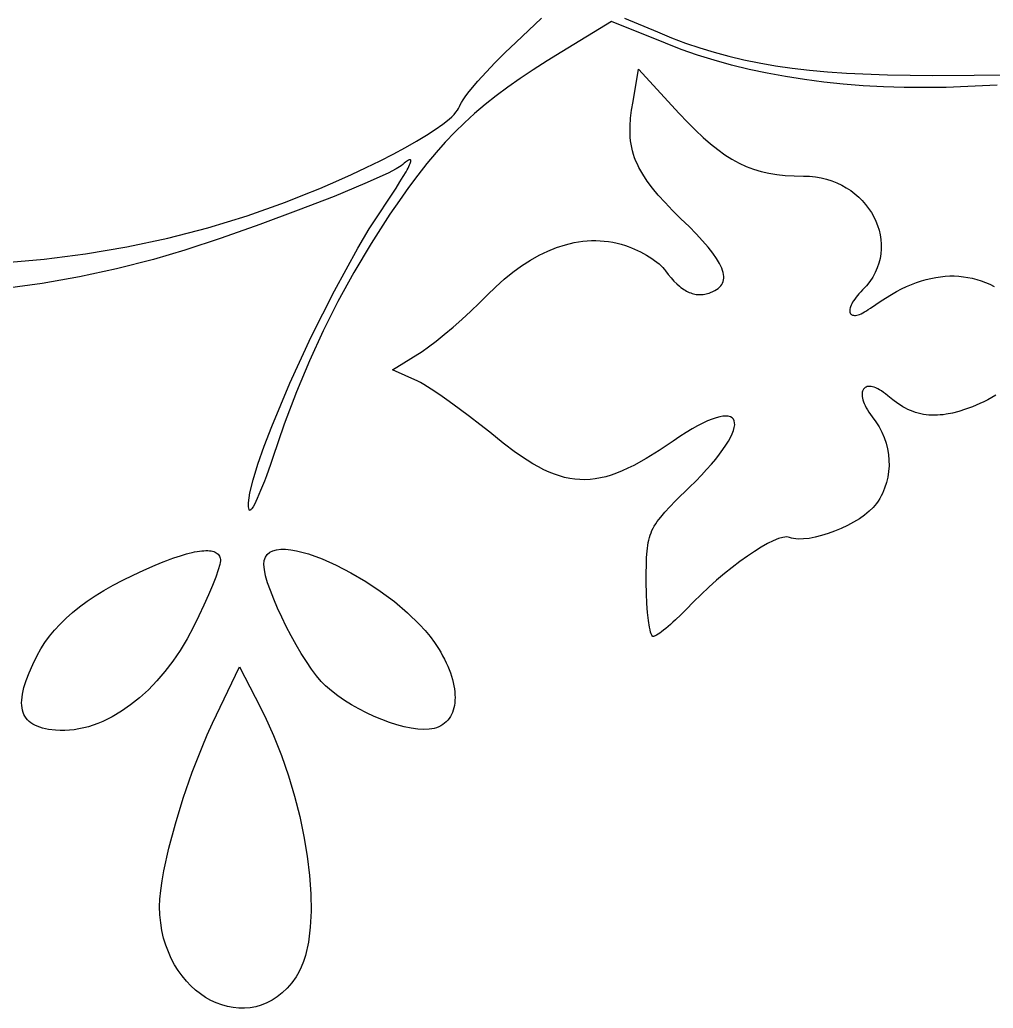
# Model space of a CAD drawing. Extents: x -119 to 121, y -47 to 51.
# Drawn here: x 61.54 to 69.44, y 32.73 to 40.76 of the extents above; entities that cross this region are included whole.
import ezdxf

# ---------------------------------------------------------------- set-up
doc = ezdxf.new("R2010")
doc.units = 0
doc.layers.add('BLACK', color=7, linetype='CONTINUOUS')

msp = doc.modelspace()

# ---------------------------------------------------------------- linework, layer by layer
at = {"layer": 'BLACK', "linetype": 'CONTINUOUS'}
for p, q in [((65.5689, 40.5807), (65.7769, 40.7783)), ((66.345, 40.75), (65.9429, 40.5031)), ((66.7825, 40.5737), (66.345, 40.75)), ((66.4509, 40.7783), (66.719, 40.6654)), ((66.719, 40.6654), (66.8327, 40.6184)), ((65.4832, 40.4984), (65.5689, 40.5807)), ((66.9114, 40.5239), (66.7825, 40.5737)), ((66.8327, 40.6184), (66.9468, 40.5753)), ((66.9468, 40.5753), (67.0618, 40.5359)), ((65.402, 40.4168), (65.4832, 40.4984)), ((65.9429, 40.5031), (65.8225, 40.43)), ((67.044, 40.4778), (66.9114, 40.5239)), ((67.1802, 40.4353), (67.044, 40.4778)), ((67.0618, 40.5359), (67.1786, 40.5001)), ((67.1786, 40.5001), (67.2977, 40.4679)), ((65.3271, 40.338), (65.402, 40.4168)), ((65.8225, 40.43), (65.7095, 40.3584)), ((67.3199, 40.3965), (67.1802, 40.4353)), ((67.2977, 40.4679), (67.4198, 40.439)), ((67.4631, 40.3614), (67.3199, 40.3965)), ((67.4198, 40.439), (67.5457, 40.4135)), ((67.5457, 40.4135), (67.6759, 40.3911)), ((67.6759, 40.3911), (67.8112, 40.3718)), ((65.2602, 40.2641), (65.3271, 40.338)), ((65.7095, 40.3584), (65.6033, 40.2878)), ((66.5214, 40.1009), (66.5638, 40.362)), ((66.5638, 40.362), (66.8954, 40.0022)), ((67.6096, 40.3299), (67.4631, 40.3614)), ((67.7594, 40.3022), (67.6096, 40.3299)), ((67.8112, 40.3718), (67.9521, 40.3554)), ((67.9521, 40.3554), (68.0995, 40.3418)), ((68.0995, 40.3418), (68.2539, 40.331)), ((68.2539, 40.331), (68.5866, 40.3171)), ((68.5866, 40.3171), (68.9556, 40.3126)), ((68.9556, 40.3126), (69.2915, 40.3135)), ((69.2915, 40.3135), (69.5569, 40.3181)), ((65.2033, 40.1971), (65.2602, 40.2641)), ((65.6033, 40.2878), (65.5033, 40.2176)), ((67.9123, 40.2782), (67.7594, 40.3022)), ((68.0682, 40.2579), (67.9123, 40.2782)), ((68.2272, 40.2413), (68.0682, 40.2579)), ((68.389, 40.2285), (68.2272, 40.2413)), ((69.4781, 40.2328), (69.2378, 40.2209)), ((65.1582, 40.1392), (65.1792, 40.1669)), ((65.1792, 40.1669), (65.2033, 40.1971)), ((65.5033, 40.2176), (65.4088, 40.1471)), ((68.5535, 40.2194), (68.389, 40.2285)), ((68.7208, 40.2141), (68.5535, 40.2194)), ((68.8907, 40.2126), (68.7208, 40.2141)), ((69.063, 40.2148), (68.8907, 40.2126)), ((69.2378, 40.2209), (69.063, 40.2148)), ((65.1103, 40.0586), (65.1164, 40.0737)), ((65.1164, 40.0737), (65.1266, 40.0923)), ((65.1266, 40.0923), (65.1405, 40.1142)), ((65.1405, 40.1142), (65.1582, 40.1392)), ((65.3192, 40.0757), (65.2337, 40.0029)), ((65.4088, 40.1471), (65.3192, 40.0757)), ((66.5088, 40.0303), (66.5214, 40.1009)), ((65.0483, 39.9765), (65.0668, 39.9949)), ((65.0668, 39.9949), (65.0822, 40.0123)), ((65.0822, 40.0123), (65.0947, 40.0287)), ((65.0947, 40.0287), (65.1041, 40.0442)), ((65.1041, 40.0442), (65.1103, 40.0586)), ((65.2337, 40.0029), (65.1518, 39.9281)), ((66.5002, 39.9636), (66.5088, 40.0303)), ((66.8954, 40.0022), (66.9626, 39.9313)), ((64.9146, 39.8726), (64.9762, 39.9165)), ((64.9762, 39.9165), (65.0271, 39.9573)), ((65.0271, 39.9573), (65.0483, 39.9765)), ((65.1518, 39.9281), (65.0727, 39.8506)), ((66.4958, 39.9004), (66.5002, 39.9636)), ((66.9626, 39.9313), (67.027, 39.8669)), ((64.843, 39.8261), (64.9146, 39.8726)), ((65.0727, 39.8506), (64.996, 39.7698)), ((66.4957, 39.84), (66.4958, 39.9004)), ((66.4974, 39.8107), (66.4957, 39.84)), ((67.027, 39.8669), (67.0891, 39.8086)), ((64.672, 39.7261), (64.762, 39.7771)), ((64.762, 39.7771), (64.843, 39.8261)), ((64.996, 39.7698), (64.9208, 39.6853)), ((66.5003, 39.782), (66.4974, 39.8107)), ((66.5044, 39.7537), (66.5003, 39.782)), ((66.5096, 39.7258), (66.5044, 39.7537)), ((67.0891, 39.8086), (67.1493, 39.7561)), ((67.1493, 39.7561), (67.2081, 39.7093)), ((64.4675, 39.6192), (64.5737, 39.6734)), ((64.5737, 39.6734), (64.672, 39.7261)), ((64.9208, 39.6853), (64.8465, 39.5962)), ((66.5162, 39.6982), (66.5096, 39.7258)), ((66.524, 39.6709), (66.5162, 39.6982)), ((66.5331, 39.6437), (66.524, 39.6709)), ((67.2081, 39.7093), (67.2661, 39.6678)), ((67.2661, 39.6678), (67.3237, 39.6314)), ((64.3542, 39.564), (64.4675, 39.6192)), ((64.6503, 39.5894), (64.6376, 39.5788)), ((64.6619, 39.5987), (64.6503, 39.5894)), ((64.6724, 39.6067), (64.6619, 39.5987)), ((64.6818, 39.6134), (64.6724, 39.6067)), ((64.6901, 39.6187), (64.6818, 39.6134)), ((64.6973, 39.6227), (64.6901, 39.6187)), ((64.7034, 39.6253), (64.6973, 39.6227)), ((64.7084, 39.6266), (64.7034, 39.6253)), ((64.7064, 39.585), (64.7108, 39.5953)), ((64.7104, 39.6267), (64.7084, 39.6266)), ((64.7122, 39.6264), (64.7104, 39.6267)), ((64.7108, 39.5953), (64.7139, 39.6042)), ((64.7137, 39.6258), (64.7122, 39.6264)), ((64.7149, 39.6248), (64.7137, 39.6258)), ((64.7139, 39.6042), (64.7159, 39.6115)), ((64.7158, 39.6235), (64.7149, 39.6248)), ((64.7164, 39.6218), (64.7158, 39.6235)), ((64.7159, 39.6115), (64.7167, 39.6174)), ((64.7167, 39.6198), (64.7164, 39.6218)), ((64.7167, 39.6174), (64.7167, 39.6198)), ((64.8465, 39.5962), (64.7725, 39.5022)), ((66.5435, 39.6167), (66.5331, 39.6437)), ((66.5552, 39.5898), (66.5435, 39.6167)), ((66.5684, 39.5629), (66.5552, 39.5898)), ((67.3237, 39.6314), (67.3813, 39.6)), ((67.3813, 39.6), (67.4396, 39.5732)), ((64.1082, 39.4515), (64.2342, 39.5079)), ((64.2342, 39.5079), (64.3542, 39.564)), ((64.5315, 39.5186), (64.3432, 39.433)), ((64.5961, 39.5524), (64.5315, 39.5186)), ((64.6376, 39.5788), (64.5961, 39.5524)), ((64.6548, 39.4908), (64.6769, 39.5285)), ((64.6769, 39.5285), (64.6861, 39.5449)), ((64.6861, 39.5449), (64.6941, 39.5598)), ((64.6941, 39.5598), (64.7008, 39.5732)), ((64.7008, 39.5732), (64.7064, 39.585)), ((66.5988, 39.5087), (66.5684, 39.5629)), ((66.635, 39.4538), (66.5988, 39.5087)), ((67.4396, 39.5732), (67.4989, 39.5507)), ((67.4989, 39.5507), (67.5597, 39.5324)), ((67.5597, 39.5324), (67.6226, 39.518)), ((67.6226, 39.518), (67.6881, 39.5072)), ((67.6881, 39.5072), (67.7565, 39.4998)), ((63.9766, 39.3948), (64.1082, 39.4515)), ((64.3432, 39.433), (64.0931, 39.3297)), ((64.5955, 39.3964), (64.6277, 39.4469)), ((64.6277, 39.4469), (64.6548, 39.4908)), ((64.7725, 39.5022), (64.6982, 39.4025)), ((66.6772, 39.3975), (66.635, 39.4538)), ((67.7565, 39.4998), (67.8284, 39.4955)), ((67.8284, 39.4955), (67.9043, 39.4942)), ((67.9043, 39.4942), (67.9533, 39.4925)), ((67.9533, 39.4925), (68.0008, 39.4877)), ((68.0008, 39.4877), (68.0468, 39.4797)), ((68.0468, 39.4797), (68.0913, 39.4689)), ((68.0913, 39.4689), (68.1342, 39.4553)), ((68.1342, 39.4553), (68.1753, 39.4391)), ((68.1753, 39.4391), (68.2147, 39.4204)), ((63.8401, 39.3384), (63.9766, 39.3948)), ((64.5583, 39.3393), (64.5955, 39.3964)), ((64.6982, 39.4025), (64.6229, 39.2965)), ((66.7255, 39.3393), (66.6772, 39.3975)), ((68.2147, 39.4204), (68.2521, 39.3993)), ((68.2521, 39.3993), (68.2877, 39.3761)), ((68.2877, 39.3761), (68.3211, 39.3508)), ((68.3211, 39.3508), (68.3525, 39.3237)), ((63.3877, 39.1715), (63.6992, 39.2825)), ((63.6992, 39.2825), (63.8401, 39.3384)), ((64.0931, 39.3297), (63.8015, 39.2163)), ((64.4683, 39.2049), (64.5159, 39.2755)), ((64.5159, 39.2755), (64.5583, 39.3393)), ((64.6229, 39.2965), (64.5459, 39.1837)), ((66.7802, 39.2788), (66.7255, 39.3393)), ((66.8415, 39.2153), (66.7802, 39.2788)), ((68.3525, 39.3237), (68.3817, 39.2947)), ((68.3817, 39.2947), (68.4086, 39.2642)), ((63.8015, 39.2163), (63.4887, 39.1007)), ((64.3788, 39.0649), (64.4683, 39.2049)), ((66.9095, 39.1484), (66.8415, 39.2153)), ((68.4086, 39.2642), (68.4332, 39.2322)), ((68.4332, 39.2322), (68.4553, 39.1988)), ((68.4553, 39.1988), (68.4749, 39.1643)), ((63.0681, 39.0739), (63.3877, 39.1715)), ((64.5459, 39.1837), (64.3935, 38.9454)), ((66.9748, 39.0844), (66.9095, 39.1484)), ((68.4749, 39.1643), (68.492, 39.1288)), ((68.492, 39.1288), (68.5064, 39.0923)), ((62.7418, 38.9898), (63.0681, 39.0739)), ((63.4887, 39.1007), (63.1751, 38.9905)), ((64.2859, 38.909), (64.3788, 39.0649)), ((67.0332, 39.0246), (66.9748, 39.0844)), ((67.0848, 38.9687), (67.0332, 39.0246)), ((68.5064, 39.0923), (68.518, 39.0551)), ((68.518, 39.0551), (68.5268, 39.0174)), ((62.4102, 38.9192), (62.7418, 38.9898)), ((63.1751, 38.9905), (62.881, 38.8933)), ((64.3935, 38.9454), (64.2532, 38.7102)), ((65.9707, 38.9367), (66.0416, 38.9538)), ((66.0416, 38.9538), (66.1122, 38.9649)), ((66.1122, 38.9649), (66.1824, 38.9701)), ((66.1824, 38.9701), (66.2174, 38.9704)), ((66.2174, 38.9704), (66.2522, 38.9692)), ((66.2522, 38.9692), (66.2869, 38.9665)), ((66.2869, 38.9665), (66.3215, 38.9622)), ((66.3215, 38.9622), (66.3558, 38.9564)), ((66.3558, 38.9564), (66.3901, 38.9491)), ((66.3901, 38.9491), (66.4241, 38.9402)), ((67.1295, 38.9168), (67.0848, 38.9687)), ((68.5268, 39.0174), (68.5328, 38.9791)), ((68.5328, 38.9791), (68.5357, 38.9406)), ((62.0749, 38.8623), (62.4102, 38.9192)), ((62.881, 38.8933), (62.6268, 38.8168)), ((64.0954, 38.5618), (64.2859, 38.909)), ((65.7574, 38.8507), (65.8285, 38.8852)), ((65.8285, 38.8852), (65.8997, 38.9138)), ((65.8997, 38.9138), (65.9707, 38.9367)), ((66.4241, 38.9402), (66.4579, 38.9297)), ((66.4579, 38.9297), (66.482, 38.9212)), ((66.482, 38.9212), (66.5066, 38.9117)), ((66.5066, 38.9117), (66.5314, 38.9012)), ((66.5314, 38.9012), (66.5563, 38.8898)), ((66.5563, 38.8898), (66.581, 38.8777)), ((66.581, 38.8777), (66.6053, 38.865)), ((66.6053, 38.865), (66.629, 38.8517)), ((67.1675, 38.8686), (67.1295, 38.9168)), ((67.1987, 38.8241), (67.1675, 38.8686)), ((68.5356, 38.9019), (68.5324, 38.8631)), ((68.5357, 38.9406), (68.5356, 38.9019)), ((61.3985, 38.7894), (61.7372, 38.819)), ((61.7372, 38.819), (62.0749, 38.8623)), ((62.6268, 38.8168), (62.3258, 38.7406)), ((65.6156, 38.765), (65.6864, 38.8107)), ((65.6864, 38.8107), (65.7574, 38.8507)), ((66.629, 38.8517), (66.652, 38.838)), ((66.652, 38.838), (66.6739, 38.8239)), ((66.6739, 38.8239), (66.6947, 38.8097)), ((66.6947, 38.8097), (66.714, 38.7953)), ((66.714, 38.7953), (66.7318, 38.7809)), ((67.2232, 38.7831), (67.1987, 38.8241)), ((68.5162, 38.7862), (68.503, 38.7482)), ((68.5259, 38.8245), (68.5162, 38.7862)), ((68.5324, 38.8631), (68.5259, 38.8245)), ((62.3258, 38.7406), (62.0242, 38.6759)), ((64.2532, 38.7102), (64.1236, 38.4752)), ((65.4749, 38.6571), (65.545, 38.7138)), ((65.545, 38.7138), (65.6156, 38.765)), ((66.7318, 38.7809), (66.7477, 38.7666)), ((66.7477, 38.7666), (66.7616, 38.7524)), ((66.7616, 38.7524), (66.7733, 38.7386)), ((66.7733, 38.7386), (66.7782, 38.7318)), ((66.7782, 38.7318), (66.7825, 38.7251)), ((66.7825, 38.7251), (66.8061, 38.6947)), ((67.233, 38.7638), (67.2232, 38.7831)), ((67.2411, 38.7454), (67.233, 38.7638)), ((67.2475, 38.7278), (67.2411, 38.7454)), ((67.2523, 38.7109), (67.2475, 38.7278)), ((67.2555, 38.6949), (67.2523, 38.7109)), ((68.4865, 38.7109), (68.4664, 38.6742)), ((68.503, 38.7482), (68.4865, 38.7109)), ((62.0242, 38.6759), (61.7228, 38.6228)), ((65.4052, 38.595), (65.4749, 38.6571)), ((66.8061, 38.6947), (66.8295, 38.6669)), ((66.8295, 38.6669), (66.8526, 38.6417)), ((66.8526, 38.6417), (66.8755, 38.6192)), ((67.2402, 38.6138), (67.2468, 38.6256)), ((67.2468, 38.6256), (67.2518, 38.638)), ((67.2518, 38.638), (67.2552, 38.6511)), ((67.2552, 38.6511), (67.2569, 38.665)), ((67.257, 38.6796), (67.2555, 38.6949)), ((67.2569, 38.665), (67.257, 38.6796)), ((68.4427, 38.6384), (68.4153, 38.6036)), ((68.4664, 38.6742), (68.4427, 38.6384)), ((68.7821, 38.6138), (68.822, 38.6291)), ((68.822, 38.6291), (68.8615, 38.6425)), ((68.8615, 38.6425), (68.9007, 38.654)), ((68.9007, 38.654), (68.9395, 38.6636)), ((68.9395, 38.6636), (68.9779, 38.6712)), ((68.9779, 38.6712), (69.0161, 38.677)), ((69.0161, 38.677), (69.0539, 38.6808)), ((69.0539, 38.6808), (69.0914, 38.6828)), ((69.0914, 38.6828), (69.1286, 38.6828)), ((69.1286, 38.6828), (69.1656, 38.681)), ((69.1656, 38.681), (69.2023, 38.6772)), ((69.2023, 38.6772), (69.2387, 38.6715)), ((69.2387, 38.6715), (69.2749, 38.664)), ((69.2749, 38.664), (69.3109, 38.6546)), ((69.3109, 38.6546), (69.3467, 38.6433)), ((69.3467, 38.6433), (69.3822, 38.6301)), ((69.3822, 38.6301), (69.4176, 38.615)), ((61.7228, 38.6228), (61.4228, 38.5812)), ((63.9079, 38.188), (64.0954, 38.5618)), ((65.3361, 38.5275), (65.4052, 38.595)), ((66.8755, 38.6192), (66.8983, 38.5992)), ((66.8983, 38.5992), (66.9096, 38.5902)), ((66.9096, 38.5902), (66.9209, 38.5819)), ((66.9209, 38.5819), (66.9322, 38.5741)), ((66.9322, 38.5741), (66.9434, 38.5671)), ((66.9434, 38.5671), (66.9547, 38.5607)), ((66.9547, 38.5607), (66.9659, 38.5549)), ((66.9659, 38.5549), (66.9772, 38.5497)), ((66.9772, 38.5497), (66.9884, 38.5453)), ((66.9884, 38.5453), (66.9997, 38.5414)), ((67.1257, 38.5407), (67.1375, 38.5444)), ((67.1375, 38.5444), (67.1494, 38.5487)), ((67.1494, 38.5487), (67.1671, 38.5563)), ((67.1671, 38.5563), (67.1833, 38.5644)), ((67.1833, 38.5644), (67.1978, 38.573)), ((67.1978, 38.573), (67.2108, 38.5823)), ((67.2108, 38.5823), (67.2222, 38.5922)), ((67.2222, 38.5922), (67.232, 38.6026)), ((67.232, 38.6026), (67.2402, 38.6138)), ((68.3689, 38.5542), (68.3549, 38.5388)), ((68.3841, 38.5699), (68.3689, 38.5542)), ((68.4153, 38.6036), (68.3841, 38.5699)), ((68.6184, 38.5332), (68.6599, 38.5562)), ((68.6599, 38.5562), (68.7011, 38.5773)), ((68.7011, 38.5773), (68.7418, 38.5965)), ((68.7418, 38.5965), (68.7821, 38.6138)), ((69.4176, 38.615), (69.4528, 38.598)), ((64.1236, 38.4752), (64.0035, 38.2374)), ((65.2028, 38.3964), (65.272, 38.4627)), ((65.272, 38.4627), (65.3361, 38.5275)), ((66.9997, 38.5414), (67.011, 38.5382)), ((67.011, 38.5382), (67.0223, 38.5356)), ((67.0223, 38.5356), (67.0336, 38.5336)), ((67.0336, 38.5336), (67.0449, 38.5323)), ((67.0449, 38.5323), (67.0563, 38.5316)), ((67.0563, 38.5316), (67.0678, 38.5316)), ((67.0678, 38.5316), (67.0792, 38.5321)), ((67.0792, 38.5321), (67.0908, 38.5333)), ((67.0908, 38.5333), (67.1024, 38.5352)), ((67.1024, 38.5352), (67.114, 38.5376)), ((67.114, 38.5376), (67.1257, 38.5407)), ((68.3035, 38.4688), (68.2968, 38.4564)), ((68.3114, 38.4818), (68.3035, 38.4688)), ((68.3204, 38.4954), (68.3114, 38.4818)), ((68.3307, 38.5094), (68.3204, 38.4954)), ((68.3422, 38.5239), (68.3307, 38.5094)), ((68.3549, 38.5388), (68.3422, 38.5239)), ((68.4476, 38.4217), (68.5339, 38.4813)), ((68.5339, 38.4813), (68.6184, 38.5332)), ((65.1308, 38.3303), (65.2028, 38.3964)), ((68.2814, 38.4132), (68.2803, 38.4042)), ((68.2803, 38.4042), (68.2804, 38.396)), ((68.2804, 38.396), (68.2814, 38.3886)), ((68.2836, 38.423), (68.2814, 38.4132)), ((68.2814, 38.3886), (68.2836, 38.382)), ((68.2868, 38.4335), (68.2836, 38.423)), ((68.2912, 38.4446), (68.2868, 38.4335)), ((68.2968, 38.4564), (68.2912, 38.4446)), ((68.3717, 38.3762), (68.3853, 38.3826)), ((68.3853, 38.3826), (68.3996, 38.3904)), ((68.3996, 38.3904), (68.4148, 38.3994)), ((68.4148, 38.3994), (68.4308, 38.4099)), ((68.4308, 38.4099), (68.4476, 38.4217)), ((65.0583, 38.2665), (65.1308, 38.3303)), ((68.2836, 38.382), (68.2867, 38.3764)), ((68.2867, 38.3764), (68.2909, 38.3716)), ((68.2909, 38.3716), (68.2961, 38.3678)), ((68.2961, 38.3678), (68.3022, 38.365)), ((68.3022, 38.365), (68.3094, 38.3633)), ((68.3094, 38.3633), (68.3175, 38.3626)), ((68.3175, 38.3626), (68.3265, 38.363)), ((68.3265, 38.363), (68.3365, 38.3645)), ((68.3365, 38.3645), (68.3473, 38.3672)), ((68.3473, 38.3672), (68.3591, 38.3711)), ((68.3591, 38.3711), (68.3717, 38.3762)), ((64.0035, 38.2374), (63.8917, 37.994)), ((64.9874, 38.2066), (65.0583, 38.2665)), ((63.7345, 37.8123), (63.9079, 38.188)), ((64.8595, 38.106), (64.9204, 38.1525)), ((64.9204, 38.1525), (64.9874, 38.2066)), ((64.567, 37.9208), (64.8069, 38.0689)), ((64.8069, 38.0689), (64.8595, 38.106)), ((63.8917, 37.994), (63.7869, 37.7421)), ((64.7717, 37.829), (64.567, 37.9208)), ((64.7945, 37.8169), (64.7717, 37.829)), ((63.5862, 37.4594), (63.7345, 37.8123)), ((63.7869, 37.7421), (63.6878, 37.4787)), ((64.8205, 37.8019), (64.7945, 37.8169)), ((64.881, 37.764), (64.8205, 37.8019)), ((64.9507, 37.7172), (64.881, 37.764)), ((68.3844, 37.7483), (68.3818, 37.7386)), ((68.3881, 37.757), (68.3844, 37.7483)), ((68.3929, 37.7647), (68.3881, 37.757)), ((68.3987, 37.7712), (68.3929, 37.7647)), ((68.4055, 37.7766), (68.3987, 37.7712)), ((68.4133, 37.7809), (68.4055, 37.7766)), ((68.422, 37.7839), (68.4133, 37.7809)), ((68.4316, 37.7856), (68.422, 37.7839)), ((68.4422, 37.7861), (68.4316, 37.7856)), ((68.4535, 37.7852), (68.4422, 37.7861)), ((68.4657, 37.7829), (68.4535, 37.7852)), ((68.4786, 37.7791), (68.4657, 37.7829)), ((68.4923, 37.7739), (68.4786, 37.7791)), ((68.5068, 37.7671), (68.4923, 37.7739)), ((68.5219, 37.7588), (68.5068, 37.7671)), ((68.5377, 37.7489), (68.5219, 37.7588)), ((68.5541, 37.7374), (68.5377, 37.7489)), ((65.0274, 37.6632), (64.9507, 37.7172)), ((65.1087, 37.604), (65.0274, 37.6632)), ((68.3803, 37.7279), (68.38, 37.7163)), ((68.38, 37.7163), (68.3809, 37.7038)), ((68.3818, 37.7386), (68.3803, 37.7279)), ((68.3809, 37.7038), (68.383, 37.6905)), ((68.383, 37.6905), (68.3863, 37.6764)), ((68.3863, 37.6764), (68.3909, 37.6615)), ((68.3909, 37.6615), (68.3968, 37.6459)), ((68.5711, 37.7241), (68.5541, 37.7374)), ((68.5887, 37.7091), (68.5711, 37.7241)), ((68.6296, 37.6754), (68.5887, 37.7091)), ((68.6703, 37.6459), (68.6296, 37.6754)), ((69.3686, 37.6609), (69.3366, 37.6456)), ((69.4011, 37.6778), (69.3686, 37.6609)), ((69.4338, 37.6959), (69.4011, 37.6778)), ((69.4664, 37.7152), (69.4338, 37.6959)), ((65.1923, 37.5413), (65.1087, 37.604)), ((68.3968, 37.6459), (68.4041, 37.6296)), ((68.4041, 37.6296), (68.4128, 37.6127)), ((68.4128, 37.6127), (68.4228, 37.5953)), ((68.4228, 37.5953), (68.4343, 37.5772)), ((68.6907, 37.6326), (68.6703, 37.6459)), ((68.7111, 37.6204), (68.6907, 37.6326)), ((68.7316, 37.6092), (68.7111, 37.6204)), ((68.7522, 37.599), (68.7316, 37.6092)), ((68.7729, 37.5898), (68.7522, 37.599)), ((68.7937, 37.5815), (68.7729, 37.5898)), ((68.8147, 37.5743), (68.7937, 37.5815)), ((69.1658, 37.5827), (69.1136, 37.5692)), ((69.2202, 37.6), (69.1658, 37.5827)), ((69.2771, 37.621), (69.2202, 37.6)), ((69.3366, 37.6456), (69.2771, 37.621)), ((65.276, 37.477), (65.1923, 37.5413)), ((67.1256, 37.505), (67.0866, 37.4869)), ((67.1615, 37.5196), (67.1256, 37.505)), ((67.1944, 37.5308), (67.1615, 37.5196)), ((67.224, 37.5387), (67.1944, 37.5308)), ((67.2505, 37.5434), (67.224, 37.5387)), ((67.2739, 37.5449), (67.2505, 37.5434)), ((67.294, 37.5433), (67.2739, 37.5449)), ((67.3108, 37.5386), (67.294, 37.5433)), ((67.3244, 37.531), (67.3108, 37.5386)), ((67.3347, 37.5205), (67.3244, 37.531)), ((67.3416, 37.5071), (67.3347, 37.5205)), ((67.3453, 37.4911), (67.3416, 37.5071)), ((68.4343, 37.5772), (68.4473, 37.5587)), ((68.4473, 37.5587), (68.4617, 37.5398)), ((68.4617, 37.5398), (68.4916, 37.4993)), ((68.4916, 37.4993), (68.5179, 37.4574)), ((68.8359, 37.5681), (68.8147, 37.5743)), ((68.8573, 37.5628), (68.8359, 37.5681)), ((68.8789, 37.5586), (68.8573, 37.5628)), ((68.9008, 37.5553), (68.8789, 37.5586)), ((68.923, 37.553), (68.9008, 37.5553)), ((68.9454, 37.5517), (68.923, 37.553)), ((68.9683, 37.5513), (68.9454, 37.5517)), ((68.9914, 37.5519), (68.9683, 37.5513)), ((69.015, 37.5535), (68.9914, 37.5519)), ((69.039, 37.556), (69.015, 37.5535)), ((69.0634, 37.5594), (69.039, 37.556)), ((69.1136, 37.5692), (69.0634, 37.5594)), ((63.5249, 37.2992), (63.5862, 37.4594)), ((63.6878, 37.4787), (63.5934, 37.2011)), ((65.3573, 37.4128), (65.276, 37.477)), ((66.9993, 37.4401), (66.9512, 37.4113)), ((67.0445, 37.4653), (66.9993, 37.4401)), ((67.0866, 37.4869), (67.0445, 37.4653)), ((67.3257, 37.4007), (67.3357, 37.427)), ((67.3357, 37.427), (67.3423, 37.4509)), ((67.3423, 37.4509), (67.3455, 37.4723)), ((67.3455, 37.4723), (67.3453, 37.4911)), ((68.5179, 37.4574), (68.5405, 37.4142)), ((65.4648, 37.3258), (65.3573, 37.4128)), ((66.846, 37.3422), (66.7323, 37.2655)), ((66.9001, 37.3786), (66.846, 37.3422)), ((66.9512, 37.4113), (66.9001, 37.3786)), ((67.2746, 37.3075), (67.2952, 37.3408)), ((67.2952, 37.3408), (67.3122, 37.3719)), ((67.3122, 37.3719), (67.3257, 37.4007)), ((68.5405, 37.4142), (68.5595, 37.37)), ((68.5595, 37.37), (68.5748, 37.325)), ((63.4741, 37.154), (63.5249, 37.2992)), ((65.5656, 37.25), (65.4648, 37.3258)), ((66.7323, 37.2655), (66.626, 37.1994)), ((67.2228, 37.2343), (67.2505, 37.272)), ((67.2505, 37.272), (67.2746, 37.3075)), ((68.5748, 37.325), (68.5864, 37.2793)), ((68.5864, 37.2793), (68.5942, 37.2333)), ((63.5934, 37.2011), (63.5763, 37.1518)), ((65.6609, 37.1854), (65.5656, 37.25)), ((65.7068, 37.1572), (65.6609, 37.1854)), ((66.626, 37.1994), (66.5262, 37.144)), ((67.1566, 37.153), (67.1915, 37.1947)), ((67.1915, 37.1947), (67.2228, 37.2343)), ((68.5942, 37.2333), (68.5984, 37.187)), ((68.5984, 37.187), (68.5989, 37.1407)), ((63.4351, 37.0269), (63.4741, 37.154)), ((63.5594, 37.1045), (63.5429, 37.0595)), ((63.5763, 37.1518), (63.5594, 37.1045)), ((65.7516, 37.1319), (65.7068, 37.1572)), ((65.7955, 37.1093), (65.7516, 37.1319)), ((65.8387, 37.0894), (65.7955, 37.1093)), ((66.4318, 37.0992), (66.3863, 37.0809)), ((66.4784, 37.1203), (66.4318, 37.0992)), ((66.5262, 37.144), (66.4784, 37.1203)), ((67.0757, 37.0642), (67.118, 37.1095)), ((67.118, 37.1095), (67.1566, 37.153)), ((68.5989, 37.1407), (68.5956, 37.0947)), ((63.4093, 36.9209), (63.4351, 37.0269)), ((63.5429, 37.0595), (63.5269, 37.017)), ((65.8812, 37.0724), (65.8387, 37.0894)), ((65.9232, 37.0581), (65.8812, 37.0724)), ((65.9648, 37.0465), (65.9232, 37.0581)), ((66.0061, 37.0377), (65.9648, 37.0465)), ((66.0473, 37.0316), (66.0061, 37.0377)), ((66.0884, 37.0282), (66.0473, 37.0316)), ((66.1296, 37.0276), (66.0884, 37.0282)), ((66.1711, 37.0297), (66.1296, 37.0276)), ((66.213, 37.0345), (66.1711, 37.0297)), ((66.2553, 37.0421), (66.213, 37.0345)), ((66.2982, 37.0523), (66.2553, 37.0421)), ((66.3418, 37.0653), (66.2982, 37.0523)), ((66.3863, 37.0809), (66.3418, 37.0653)), ((67.0298, 37.0171), (67.0757, 37.0642)), ((68.5886, 37.049), (68.5778, 37.004)), ((68.5956, 37.0947), (68.5886, 37.049)), ((63.4965, 36.9404), (63.4824, 36.9068)), ((63.5114, 36.9772), (63.4965, 36.9404)), ((63.5269, 37.017), (63.5114, 36.9772)), ((66.8656, 36.8553), (66.98, 36.9683)), ((66.98, 36.9683), (67.0298, 37.0171)), ((68.5633, 36.9598), (68.545, 36.9166)), ((68.5778, 37.004), (68.5633, 36.9598)), ((63.3981, 36.8392), (63.4093, 36.9209)), ((63.469, 36.8765), (63.4566, 36.85)), ((63.4824, 36.9068), (63.469, 36.8765)), ((68.5229, 36.8747), (68.5104, 36.8543)), ((68.5344, 36.8955), (68.5229, 36.8747)), ((68.545, 36.9166), (68.5344, 36.8955)), ((63.3984, 36.8084), (63.3981, 36.8392)), ((63.4029, 36.7848), (63.3984, 36.8084)), ((63.4044, 36.7815), (63.4029, 36.7848)), ((63.4063, 36.7796), (63.4044, 36.7815)), ((63.4087, 36.7789), (63.4063, 36.7796)), ((63.4114, 36.7796), (63.4087, 36.7789)), ((63.4144, 36.7814), (63.4114, 36.7796)), ((63.4178, 36.7845), (63.4144, 36.7814)), ((63.4216, 36.7888), (63.4178, 36.7845)), ((63.4257, 36.7943), (63.4216, 36.7888)), ((63.4348, 36.8086), (63.4257, 36.7943)), ((63.4452, 36.8272), (63.4348, 36.8086)), ((63.4566, 36.85), (63.4452, 36.8272)), ((66.7791, 36.7646), (66.8191, 36.8078)), ((66.8191, 36.8078), (66.8656, 36.8553)), ((68.471, 36.8025), (68.4386, 36.7712)), ((68.4848, 36.8183), (68.471, 36.8025)), ((68.497, 36.8342), (68.4848, 36.8183)), ((68.5104, 36.8543), (68.497, 36.8342)), ((66.7165, 36.6874), (66.7301, 36.7059)), ((66.7301, 36.7059), (66.745, 36.7249)), ((66.745, 36.7249), (66.7791, 36.7646)), ((68.358, 36.7108), (68.3115, 36.6826)), ((68.4006, 36.7405), (68.358, 36.7108)), ((68.4386, 36.7712), (68.4006, 36.7405)), ((66.674, 36.6146), (66.683, 36.6329)), ((66.683, 36.6329), (66.693, 36.651)), ((66.693, 36.651), (66.7041, 36.6691)), ((66.7041, 36.6691), (66.7165, 36.6874)), ((68.2103, 36.6315), (68.1574, 36.6093)), ((68.262, 36.656), (68.2103, 36.6315)), ((68.3115, 36.6826), (68.262, 36.656)), ((66.6432, 36.5166), (66.6477, 36.5376)), ((66.6477, 36.5376), (66.653, 36.5577)), ((66.653, 36.5577), (66.6591, 36.5772)), ((66.6591, 36.5772), (66.6661, 36.5961)), ((66.6661, 36.5961), (66.674, 36.6146)), ((67.7013, 36.5491), (67.6592, 36.532)), ((67.7377, 36.5596), (67.7013, 36.5491)), ((67.7536, 36.5623), (67.7377, 36.5596)), ((67.768, 36.5631), (67.7536, 36.5623)), ((67.7806, 36.562), (67.768, 36.5631)), ((67.7914, 36.559), (67.7806, 36.562)), ((67.8068, 36.5538), (67.7914, 36.559)), ((67.8236, 36.5498), (67.8068, 36.5538)), ((67.8419, 36.5471), (67.8236, 36.5498)), ((67.8614, 36.5457), (67.8419, 36.5471)), ((67.9039, 36.5463), (67.8614, 36.5457)), ((67.9503, 36.5514), (67.9039, 36.5463)), ((67.9997, 36.5606), (67.9503, 36.5514)), ((68.0513, 36.5736), (67.9997, 36.5606)), ((68.1041, 36.5899), (68.0513, 36.5736)), ((68.1574, 36.6093), (68.1041, 36.5899)), ((63.5958, 36.4506), (63.6259, 36.4587)), ((63.6259, 36.4587), (63.6603, 36.4627)), ((63.6603, 36.4627), (63.6988, 36.4626)), ((63.6988, 36.4626), (63.7409, 36.4585)), ((63.7409, 36.4585), (63.7864, 36.4507)), ((66.6338, 36.4474), (66.6363, 36.4716)), ((66.6363, 36.4716), (66.6394, 36.4947)), ((66.6394, 36.4947), (66.6432, 36.5166)), ((67.5611, 36.4798), (67.5062, 36.4455)), ((67.6123, 36.5088), (67.5611, 36.4798)), ((67.6592, 36.532), (67.6123, 36.5088)), ((62.7338, 36.3712), (62.7629, 36.3822)), ((62.7629, 36.3822), (62.791, 36.3924)), ((62.791, 36.3924), (62.8181, 36.4018)), ((62.8181, 36.4018), (62.8442, 36.4104)), ((62.8442, 36.4104), (62.8694, 36.4182)), ((62.8694, 36.4182), (62.8936, 36.4251)), ((62.8936, 36.4251), (62.9168, 36.4313)), ((62.9168, 36.4313), (62.939, 36.4366)), ((62.939, 36.4366), (62.9602, 36.4412)), ((62.9602, 36.4412), (62.9805, 36.4449)), ((62.9805, 36.4449), (62.9997, 36.4479)), ((62.9997, 36.4479), (63.0179, 36.4501)), ((63.0179, 36.4501), (63.0351, 36.4514)), ((63.0351, 36.4514), (63.0513, 36.452)), ((63.0513, 36.452), (63.0665, 36.4519)), ((63.0665, 36.4519), (63.0806, 36.4509)), ((63.0806, 36.4509), (63.0938, 36.4492)), ((63.0938, 36.4492), (63.1059, 36.4466)), ((63.1059, 36.4466), (63.1169, 36.4434)), ((63.1169, 36.4434), (63.127, 36.4393)), ((63.127, 36.4393), (63.136, 36.4345)), ((63.136, 36.4345), (63.1439, 36.4289)), ((63.1439, 36.4289), (63.1508, 36.4225)), ((63.1508, 36.4225), (63.1567, 36.4154)), ((63.1567, 36.4154), (63.1615, 36.4075)), ((63.1615, 36.4075), (63.1652, 36.3989)), ((63.1652, 36.3989), (63.1679, 36.3895)), ((63.1679, 36.3895), (63.1695, 36.3794)), ((63.1695, 36.3794), (63.17, 36.3685)), ((63.526, 36.3721), (63.5352, 36.3989)), ((63.5352, 36.3989), (63.5501, 36.4208)), ((63.5501, 36.4208), (63.5704, 36.438)), ((63.5704, 36.438), (63.5958, 36.4506)), ((63.7864, 36.4507), (63.886, 36.4245)), ((63.886, 36.4245), (63.9948, 36.3852)), ((63.9948, 36.3852), (64.1102, 36.3341)), ((66.6282, 36.3352), (66.6302, 36.3946)), ((66.6302, 36.3946), (66.6338, 36.4474)), ((67.4484, 36.4065), (67.3881, 36.363)), ((67.5062, 36.4455), (67.4484, 36.4065)), ((62.548, 36.2933), (62.6409, 36.3333)), ((62.6409, 36.3333), (62.6728, 36.3467)), ((62.6728, 36.3467), (62.7038, 36.3594)), ((62.7038, 36.3594), (62.7338, 36.3712)), ((63.1527, 36.2947), (63.1325, 36.2373)), ((63.1656, 36.3391), (63.1527, 36.2947)), ((63.1689, 36.3559), (63.1656, 36.3391)), ((63.17, 36.3685), (63.1689, 36.3559)), ((63.5228, 36.3403), (63.526, 36.3721)), ((63.5264, 36.2985), (63.5228, 36.3403)), ((63.5368, 36.2481), (63.5264, 36.2985)), ((64.1102, 36.3341), (64.2294, 36.2726)), ((66.6274, 36.2681), (66.6282, 36.3352)), ((67.326, 36.3156), (67.2628, 36.2647)), ((67.3881, 36.363), (67.326, 36.3156)), ((62.3764, 36.2117), (62.4599, 36.2528)), ((62.4599, 36.2528), (62.548, 36.2933)), ((63.1325, 36.2373), (63.1057, 36.1692)), ((63.5533, 36.1903), (63.5368, 36.2481)), ((64.2294, 36.2726), (64.3496, 36.2018)), ((66.6273, 36.1922), (66.6274, 36.2681)), ((67.2628, 36.2647), (67.1991, 36.2108)), ((62.2231, 36.1276), (62.2975, 36.17)), ((62.2975, 36.17), (62.3764, 36.2117)), ((63.1057, 36.1692), (63.0732, 36.0925)), ((63.5753, 36.1265), (63.5533, 36.1903)), ((64.3496, 36.2018), (64.4682, 36.123)), ((66.6285, 36.1045), (66.6273, 36.1922)), ((67.1355, 36.1542), (67.0727, 36.0955)), ((67.1991, 36.2108), (67.1355, 36.1542)), ((62.0875, 36.0403), (62.1531, 36.0844)), ((62.1531, 36.0844), (62.2231, 36.1276)), ((63.0732, 36.0925), (63.0361, 36.0094)), ((63.6021, 36.0578), (63.5753, 36.1265)), ((63.633, 35.9856), (63.6021, 36.0578)), ((64.4682, 36.123), (64.5825, 36.0377)), ((66.6321, 36.0226), (66.6285, 36.1045)), ((67.0727, 36.0955), (67.0112, 36.0351)), ((61.9691, 35.9497), (62.0262, 35.9955)), ((62.0262, 35.9955), (62.0875, 36.0403)), ((63.0361, 36.0094), (62.9952, 35.9219)), ((63.6673, 35.9112), (63.633, 35.9856)), ((64.5825, 36.0377), (64.6896, 35.947)), ((66.6377, 35.9483), (66.6321, 36.0226)), ((66.9518, 35.9734), (66.9073, 35.9296)), ((67.0112, 36.0351), (66.9518, 35.9734)), ((61.8672, 35.8552), (61.9161, 35.903)), ((61.9161, 35.903), (61.9691, 35.9497)), ((62.9952, 35.9219), (62.9513, 35.8323)), ((63.7045, 35.8359), (63.6673, 35.9112)), ((64.6896, 35.947), (64.7869, 35.8523)), ((66.6449, 35.8835), (66.6377, 35.9483)), ((66.9073, 35.9296), (66.8643, 35.8887)), ((61.8223, 35.8064), (61.8672, 35.8552)), ((62.9513, 35.8323), (62.899, 35.7341)), ((63.7438, 35.7608), (63.7045, 35.8359)), ((64.7869, 35.8523), (64.831, 35.8038)), ((66.6534, 35.8299), (66.6449, 35.8835)), ((66.6581, 35.8079), (66.6534, 35.8299)), ((66.786, 35.8191), (66.7687, 35.8049)), ((66.8044, 35.8347), (66.786, 35.8191)), ((66.8236, 35.8515), (66.8044, 35.8347)), ((66.8436, 35.8696), (66.8236, 35.8515)), ((66.8643, 35.8887), (66.8436, 35.8696)), ((61.7443, 35.7054), (61.7814, 35.7565)), ((61.7814, 35.7565), (61.8223, 35.8064)), ((62.899, 35.7341), (62.8426, 35.6408)), ((63.7846, 35.6874), (63.7438, 35.7608)), ((64.831, 35.8038), (64.8716, 35.7549)), ((64.8716, 35.7549), (64.9084, 35.7055)), ((66.663, 35.7893), (66.6581, 35.8079)), ((66.668, 35.7745), (66.663, 35.7893)), ((66.6732, 35.7637), (66.668, 35.7745)), ((66.6784, 35.757), (66.6732, 35.7637)), ((66.6811, 35.7553), (66.6784, 35.757)), ((66.6837, 35.7547), (66.6811, 35.7553)), ((66.6872, 35.755), (66.6837, 35.7547)), ((66.6912, 35.7558), (66.6872, 35.755)), ((66.6956, 35.7573), (66.6912, 35.7558)), ((66.7004, 35.7592), (66.6956, 35.7573)), ((66.7113, 35.7646), (66.7004, 35.7592)), ((66.7236, 35.772), (66.7113, 35.7646)), ((66.7374, 35.7813), (66.7236, 35.772)), ((66.7524, 35.7923), (66.7374, 35.7813)), ((66.7687, 35.8049), (66.7524, 35.7923)), ((61.6813, 35.5995), (61.7109, 35.6531)), ((61.7109, 35.6531), (61.7443, 35.7054)), ((63.8263, 35.6169), (63.7846, 35.6874)), ((64.9084, 35.7055), (64.941, 35.6559)), ((64.941, 35.6559), (64.9582, 35.6269)), ((61.6459, 35.5267), (61.6813, 35.5995)), ((62.8426, 35.6408), (62.7827, 35.5527)), ((63.8681, 35.5505), (63.8263, 35.6169)), ((64.9582, 35.6269), (64.9743, 35.5981)), ((64.9743, 35.5981), (64.9892, 35.5695)), ((61.6162, 35.4591), (61.6459, 35.5267)), ((62.7827, 35.5527), (62.7195, 35.47)), ((63.1065, 35.0492), (63.3253, 35.5078)), ((63.3253, 35.5078), (63.4523, 35.2608)), ((63.9094, 35.4897), (63.8681, 35.5505)), ((64.9892, 35.5695), (65.0028, 35.5412)), ((65.0028, 35.5412), (65.0153, 35.5132)), ((65.0153, 35.5132), (65.0266, 35.4856)), ((61.5924, 35.3966), (61.6162, 35.4591)), ((62.7195, 35.47), (62.6533, 35.3929)), ((63.9496, 35.4355), (63.9094, 35.4897)), ((63.9879, 35.3894), (63.9496, 35.4355)), ((65.0266, 35.4856), (65.0367, 35.4583)), ((65.0367, 35.4583), (65.0456, 35.4315)), ((65.0456, 35.4315), (65.0533, 35.4051)), ((61.5677, 35.312), (61.5745, 35.339)), ((61.5745, 35.339), (61.5924, 35.3966)), ((62.6533, 35.3929), (62.5846, 35.3217)), ((64.0238, 35.3525), (63.9879, 35.3894)), ((64.071, 35.3121), (64.0238, 35.3525)), ((65.0533, 35.4051), (65.0598, 35.3792)), ((65.0598, 35.3792), (65.0652, 35.3538)), ((65.0652, 35.3538), (65.0694, 35.329)), ((61.5564, 35.2382), (61.5587, 35.2616)), ((61.5587, 35.2616), (61.5625, 35.2862)), ((61.5625, 35.2862), (61.5677, 35.312)), ((62.5136, 35.2567), (62.4407, 35.1982)), ((62.5846, 35.3217), (62.5136, 35.2567)), ((63.4523, 35.2608), (63.5297, 35.1081)), ((64.1224, 35.2729), (64.071, 35.3121)), ((64.1773, 35.2352), (64.1224, 35.2729)), ((65.0694, 35.329), (65.0723, 35.3048)), ((65.0723, 35.3048), (65.0741, 35.2812)), ((65.0741, 35.2812), (65.0747, 35.2583)), ((65.0747, 35.2583), (65.0742, 35.2361)), ((61.5556, 35.2159), (61.5564, 35.2382)), ((61.5563, 35.1948), (61.5556, 35.2159)), ((61.5585, 35.1748), (61.5563, 35.1948)), ((61.5623, 35.1559), (61.5585, 35.1748)), ((62.4407, 35.1982), (62.3662, 35.1464)), ((64.235, 35.1993), (64.1773, 35.2352)), ((64.2948, 35.1655), (64.235, 35.1993)), ((65.0654, 35.1742), (65.0601, 35.1552)), ((65.0695, 35.194), (65.0654, 35.1742)), ((65.0724, 35.2147), (65.0695, 35.194)), ((65.0742, 35.2361), (65.0724, 35.2147)), ((61.5675, 35.1381), (61.5623, 35.1559)), ((61.5742, 35.1213), (61.5675, 35.1381)), ((61.5825, 35.1057), (61.5742, 35.1213)), ((61.5922, 35.0911), (61.5825, 35.1057)), ((61.6035, 35.0775), (61.5922, 35.0911)), ((62.2905, 35.1015), (62.2523, 35.0817)), ((62.3662, 35.1464), (62.2905, 35.1015)), ((63.5297, 35.1081), (63.6005, 34.9499)), ((64.3561, 35.134), (64.2948, 35.1655)), ((64.4183, 35.1051), (64.3561, 35.134)), ((64.4806, 35.0791), (64.4183, 35.1051)), ((65.0373, 35.1036), (65.0273, 35.0884)), ((65.0461, 35.1199), (65.0373, 35.1036)), ((65.0537, 35.137), (65.0461, 35.1199)), ((65.0601, 35.1552), (65.0537, 35.137)), ((61.6163, 35.0649), (61.6035, 35.0775)), ((61.6307, 35.0534), (61.6163, 35.0649)), ((61.6466, 35.0429), (61.6307, 35.0534)), ((61.664, 35.0333), (61.6466, 35.0429)), ((61.683, 35.0247), (61.664, 35.0333)), ((61.7035, 35.0171), (61.683, 35.0247)), ((61.7256, 35.0104), (61.7035, 35.0171)), ((61.7492, 35.0046), (61.7256, 35.0104)), ((62.0594, 35.0111), (62.0207, 35.0029)), ((62.0981, 35.0214), (62.0594, 35.0111)), ((62.1367, 35.0336), (62.0981, 35.0214)), ((62.1754, 35.0478), (62.1367, 35.0336)), ((62.2139, 35.0638), (62.1754, 35.0478)), ((62.2523, 35.0817), (62.2139, 35.0638)), ((63.0633, 34.9544), (63.1065, 35.0492)), ((64.5424, 35.0563), (64.4806, 35.0791)), ((64.6031, 35.0368), (64.5424, 35.0563)), ((64.6619, 35.0211), (64.6031, 35.0368)), ((64.7183, 35.0092), (64.6619, 35.0211)), ((64.925, 35.0128), (64.9057, 35.0068)), ((64.9431, 35.02), (64.925, 35.0128)), ((64.96, 35.0285), (64.9431, 35.02)), ((64.9758, 35.0382), (64.96, 35.0285)), ((64.9904, 35.0491), (64.9758, 35.0382)), ((65.0039, 35.0611), (64.9904, 35.0491)), ((65.0162, 35.0742), (65.0039, 35.0611)), ((65.0273, 35.0884), (65.0162, 35.0742)), ((61.7744, 34.9998), (61.7492, 35.0046)), ((61.8295, 34.9927), (61.7744, 34.9998)), ((61.8673, 34.9905), (61.8295, 34.9927)), ((61.9054, 34.9904), (61.8673, 34.9905)), ((61.9437, 34.9925), (61.9054, 34.9904)), ((61.9822, 34.9967), (61.9437, 34.9925)), ((62.0207, 35.0029), (61.9822, 34.9967)), ((63.0212, 34.8558), (63.0633, 34.9544)), ((63.6005, 34.9499), (63.6645, 34.7877)), ((64.7715, 35.0016), (64.7183, 35.0092)), ((64.8209, 34.9985), (64.7715, 35.0016)), ((64.8659, 35.0002), (64.8209, 34.9985)), ((64.8865, 35.0028), (64.8659, 35.0002)), ((64.9057, 35.0068), (64.8865, 35.0028)), ((62.9411, 34.6508), (63.0212, 34.8558)), ((63.6645, 34.7877), (63.7214, 34.6231)), ((62.868, 34.4411), (62.9411, 34.6508)), ((63.7214, 34.6231), (63.771, 34.4573)), ((63.771, 34.4573), (63.8133, 34.2921)), ((62.804, 34.2334), (62.868, 34.4411)), ((63.8133, 34.2921), (63.8479, 34.1287)), ((62.7509, 34.0346), (62.804, 34.2334)), ((63.8479, 34.1287), (63.8747, 33.9688)), ((62.7107, 33.8516), (62.7509, 34.0346)), ((63.8747, 33.9688), (63.8935, 33.8137)), ((62.6959, 33.7682), (62.7107, 33.8516)), ((63.8935, 33.8137), (63.9041, 33.665)), ((62.6851, 33.6913), (62.6959, 33.7682)), ((62.6784, 33.6217), (62.6851, 33.6913)), ((63.9041, 33.665), (63.9062, 33.5241)), ((62.6762, 33.5604), (62.6784, 33.6217)), ((62.6783, 33.4933), (62.6762, 33.5604)), ((62.6846, 33.4283), (62.6783, 33.4933)), ((63.9062, 33.5241), (63.8997, 33.3925)), ((62.6948, 33.3655), (62.6846, 33.4283)), ((62.7087, 33.3049), (62.6948, 33.3655)), ((63.8997, 33.3925), (63.8845, 33.2718)), ((62.7262, 33.2468), (62.7087, 33.3049)), ((62.7469, 33.1913), (62.7262, 33.2468)), ((63.8845, 33.2718), (63.8602, 33.1632)), ((62.7708, 33.1383), (62.7469, 33.1913)), ((63.8602, 33.1632), (63.8446, 33.114)), ((62.7976, 33.0882), (62.7708, 33.1383)), ((62.8272, 33.0408), (62.7976, 33.0882)), ((63.8446, 33.114), (63.8267, 33.0685)), ((62.8592, 32.9964), (62.8272, 33.0408)), ((63.8065, 33.0267), (63.7839, 32.9889)), ((63.8267, 33.0685), (63.8065, 33.0267)), ((62.8935, 32.9551), (62.8592, 32.9964)), ((62.9299, 32.917), (62.8935, 32.9551)), ((63.7484, 32.9407), (63.711, 32.8978)), ((63.7839, 32.9889), (63.7484, 32.9407)), ((62.9682, 32.8822), (62.9299, 32.917)), ((63.0082, 32.8507), (62.9682, 32.8822)), ((63.0497, 32.8228), (63.0082, 32.8507)), ((63.6717, 32.8602), (63.6309, 32.8277)), ((63.711, 32.8978), (63.6717, 32.8602)), ((63.0924, 32.7984), (63.0497, 32.8228)), ((63.1363, 32.7778), (63.0924, 32.7984)), ((63.181, 32.761), (63.1363, 32.7778)), ((63.5454, 32.7777), (63.5011, 32.7599)), ((63.5888, 32.8002), (63.5454, 32.7777)), ((63.6309, 32.8277), (63.5888, 32.8002)), ((63.2263, 32.7482), (63.181, 32.761)), ((63.2722, 32.7394), (63.2263, 32.7482)), ((63.3182, 32.7348), (63.2722, 32.7394)), ((63.3644, 32.7344), (63.3182, 32.7348)), ((63.4104, 32.7384), (63.3644, 32.7344)), ((63.456, 32.7468), (63.4104, 32.7384)), ((63.5011, 32.7599), (63.456, 32.7468))]:
    msp.add_line(p, q, dxfattribs=at)

doc.saveas('drawing.dxf')
